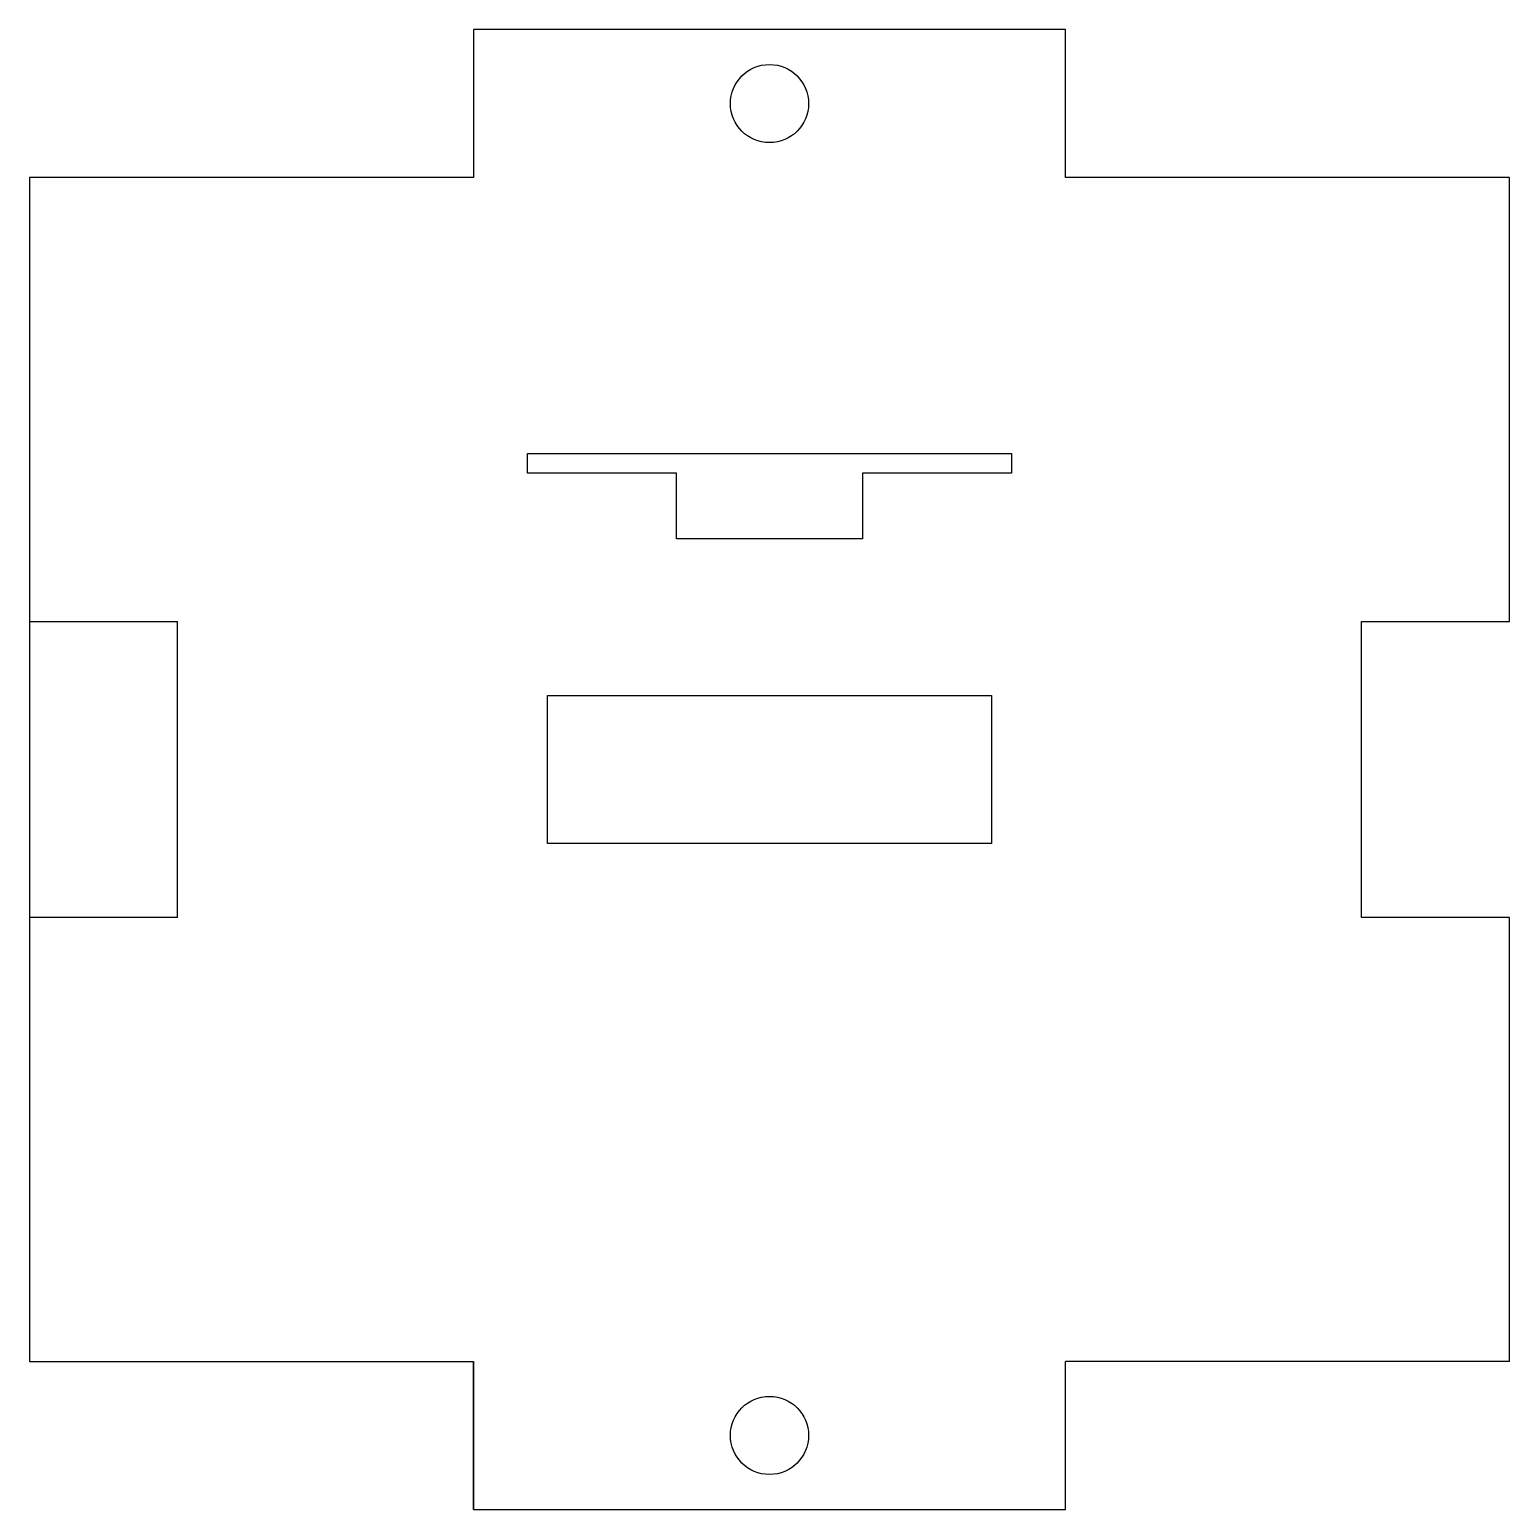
# Model space of a CAD drawing. Header units: inches. Extents: x -1.25 to 1.25, y -1.25 to 1.25.
import ezdxf

# ---------------------------------------------------------------- set-up
doc = ezdxf.new("R2010")
doc.units = ezdxf.units.IN
doc.layers.get('0').update_dxf_attribs({"linetype": 'CONTINUOUS'})

msp = doc.modelspace()

# ---------------------------------------------------------------- linework, layer by layer
for p, q in [((0.5, 1.25), (-0.5, 1.25)), ((-0.5, 1.25), (-0.5, 1)), ((0.5, 1), (0.5, 1.25)), ((-0.5, 1), (-1.25, 1)), ((-1.25, 1), (-1.25, 0.25)), ((1.25, 1), (0.5, 1)), ((1.25, 0.25), (1.25, 1)), ((-1.25, 0.25), (-1.25, -0.25)), ((-1.25, 0.25), (-1, 0.25)), ((-1, -0.25), (-1, 0.25)), ((1, -0.25), (1, 0.25)), ((1, 0.25), (1.25, 0.25)), ((-1, -0.25), (-1.25, -0.25)), ((-1.25, -0.25), (-1.25, -1)), ((1.25, -0.25), (1, -0.25)), ((1.25, -1), (1.25, -0.25)), ((-1.25, -1), (-0.5, -1)), ((-0.5, -1.25), (-0.5, -1)), ((-0.5, -1), (-0.5, -1.25)), ((0.5, -1.25), (0.5, -1)), ((1.25, -1), (0.5, -1)), ((-0.5, -1.25), (0.5, -1.25))]:
    msp.add_line(p, q)
for points in [[(0.409, 0.5006), (0.157, 0.5006), (0.157, 0.3896), (-0.157, 0.3896), (-0.157, 0.5006), (-0.409, 0.5006), (-0.409, 0.5336), (0.409, 0.5336)], [(0.375, -0.125), (-0.375, -0.125), (-0.375, 0.125), (0.375, 0.125)]]:
    msp.add_lwpolyline(points, close=True)
for centre in [(0, 1.125), (0, -1.125)]:
    msp.add_circle(centre, 0.066)

doc.saveas('drawing.dxf')
